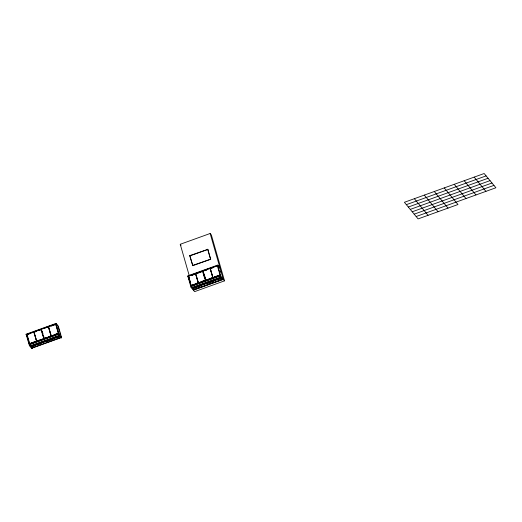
<?xml version="1.0" encoding="UTF-8"?>
<svg xmlns="http://www.w3.org/2000/svg" width="522" height="522" viewBox="0 0 522 522"><rect width="100%" height="100%" fill="white"/><g stroke="black" fill="none" stroke-linecap="round" stroke-linejoin="round"><path stroke-width="0.78" d="M189.395 276.177L180.247 244.276L210.151 233.491L211.351 234.939L224.512 280.849L194.608 291.635L191.026 287.237L187.737 275.91L217.641 265.124L220.062 268.054M189.773 255.61L207.86 249.405L210.679 259.225L192.794 265.678L189.773 255.61L192.794 265.678M190.719 255.591L207.86 249.405M192.585 265.43L210.679 259.225M27.633 335.672L26.596 334.419L29.754 345.42L32.168 348.35L31.809 348.481L29.395 345.551L26.1 334.217L56.004 323.431L58.425 326.361L58.523 326.707L56.063 323.784L59.221 334.791L61.642 337.721L61.283 337.851L58.862 334.915L55.704 323.914M26.198 334.563L56.102 323.77L56.004 323.431M217.739 265.463L187.835 276.249L188.84 277.41M26.713 334.556L41.212 329.408M41.368 329.356L44.044 338.687L51.163 336.116L48.383 326.661L41.264 329.225L42.55 334.08M55.658 324.038L58.438 333.493L51.319 336.064L48.539 326.602L55.763 324.162M195.463 273.6L198.243 283.061L191.124 285.625L188.344 276.171L195.567 273.73M202.843 271.101L205.518 280.431L198.399 283.002L195.619 273.541L217.4 265.848M26.811 334.602L28.951 333.832M31.796 332.808L33.219 332.292M36.227 331.209L33.989 331.855L36.768 341.31L43.887 338.745L41.107 329.284M39.072 330.185L40.494 329.669M44.925 328.07L47.776 327.04M50.784 325.956L55.051 324.416M191.293 275.27L194.145 274.239M197.153 273.156L201.42 271.616M204.428 270.533L207.273 269.502M212.852 277.626L220.075 275.185L212.956 277.75L210.177 268.295L212.415 267.649M26.811 334.896L29.108 334.067M33.702 332.41L36.005 331.581M39.835 330.198L41.721 329.519M51.326 326.054L55.156 324.671M191.509 275.486L193.806 274.657M197.636 273.274L201.466 271.89M204.533 270.787L206.829 269.959M209.896 268.85L212.956 267.747M406.351 204.663L486.106 175.894M30.863 343.15L33.93 342.041M36.997 340.938L39.294 340.109M45.421 337.897L43.887 338.452L43.985 338.791M50.014 336.24L52.317 335.411M55.378 334.302L58.444 333.199M196.331 283.459L198.628 282.624M201.694 281.521L205.883 280.007L204.2 274.141M209.355 278.761L213.185 277.378M214.718 276.823L217.015 275.994M219.716 275.016L220.173 275.231L191.065 285.73L191.992 286.846M408.308 207.038L488.063 178.263M36.501 341.244L29.389 343.809L36.605 341.368L33.826 331.914L35.268 336.703M36.664 341.186L43.783 338.615M43.939 338.563L51.163 336.116M58.334 333.369L51.319 336.064M191.019 285.501L198.138 282.937M198.301 282.878L205.414 280.307M212.8 277.808L205.577 280.249L212.8 277.808L210.118 268.478M58.542 333.538L29.434 344.044L26.707 334.478M59.299 335.45L30.191 345.949L29.754 344.435L58.862 333.93M220.499 275.623L191.391 286.121L191.926 287.766L221.041 277.267M58.966 334.054L29.754 344.435M191.496 286.245L219.834 276.021M220.245 275.877L220.604 275.747M29.395 345.551L29.754 345.42M58.862 334.915L59.221 334.791M191.026 287.237L191.385 287.113L193.806 290.043M218.796 267.368L217.341 265.607L220.499 276.608L220.858 276.477L224.512 280.849M191.822 287.642L220.936 277.136M30.296 346.073L59.404 335.574M410.266 209.407L490.021 180.638M31.457 346.497L59.802 336.272M221.439 277.965L193.094 288.19L221.543 278.089M31.561 346.621L59.906 336.396M33.271 346.282L35.568 345.453M37.101 344.898L40.931 343.515M48.592 340.755L46.288 341.584L45.368 340.468M50.119 340.2L53.949 338.817M56.252 337.988L60.082 336.605M193.368 288.522L200.265 286.036M213.289 281.338L207.926 283.276L207.006 282.154M219.416 279.126L221.713 278.298M31.894 348.017L61.002 337.512M193.531 289.703L222.64 279.205M31.999 348.141L61.107 337.643M193.636 289.834L222.744 279.329M193.408 290.186L223.318 279.394M412.23 211.782L491.985 183.013M414.187 214.157L493.942 185.382M416.145 216.526L495.9 187.757L484.148 173.519L404.393 202.288L418.102 218.901L457.983 204.52L444.268 187.907M474.178 177.115L485.93 191.352M464.208 180.71L475.96 194.954M454.238 184.312L465.989 198.549M434.297 191.502L448.013 208.115M424.327 195.097L438.043 211.71M414.364 198.693L428.073 215.305M217.7 265.476L220.16 268.393M220.499 276.608L222.914 279.538M220.682 277.397L222.281 279.335M203.006 271.042L205.622 280.484M180.247 244.276L181.043 245.242M192.285 287.635L193.89 289.579L193.453 288.059M59.045 335.705L60.643 337.643M26.1 334.217L27.066 335.392M31.079 345.244L31.999 346.36M30.217 344.429L31.816 346.367L32.253 347.887L30.654 345.949M210.151 233.491L223.272 279.414M220.493 271.081L220.91 272.549M217.641 265.124L220.858 276.477M217.459 265.744L217.557 266.089M218.398 269.019L218.816 270.487M207.658 249.164L210.47 258.977M210.281 268.419L212.956 277.75M203.45 272.601L205.681 280.379M202.849 272.203L204.741 278.8M195.952 274.448L198.399 283.002M189.016 277.195L189.643 279.394M189.969 280.516L190.7 283.061M188.67 277.071L191.124 285.625M188.233 276.105L191.385 287.113M61.642 337.721L58.484 326.72L58.125 326.85L59.391 331.248M59.808 332.716L60.441 334.915M60.859 336.383L61.283 337.851M48.383 326.661L51.058 335.992M42.354 331.718L42.987 333.917M43.404 335.385L44.037 337.584M43.045 335.516L43.659 337.969M42.171 333.839L42.269 334.178M35.718 338.256L36.383 340.592M27.17 334.772L29.48 342.837"/></g></svg>
